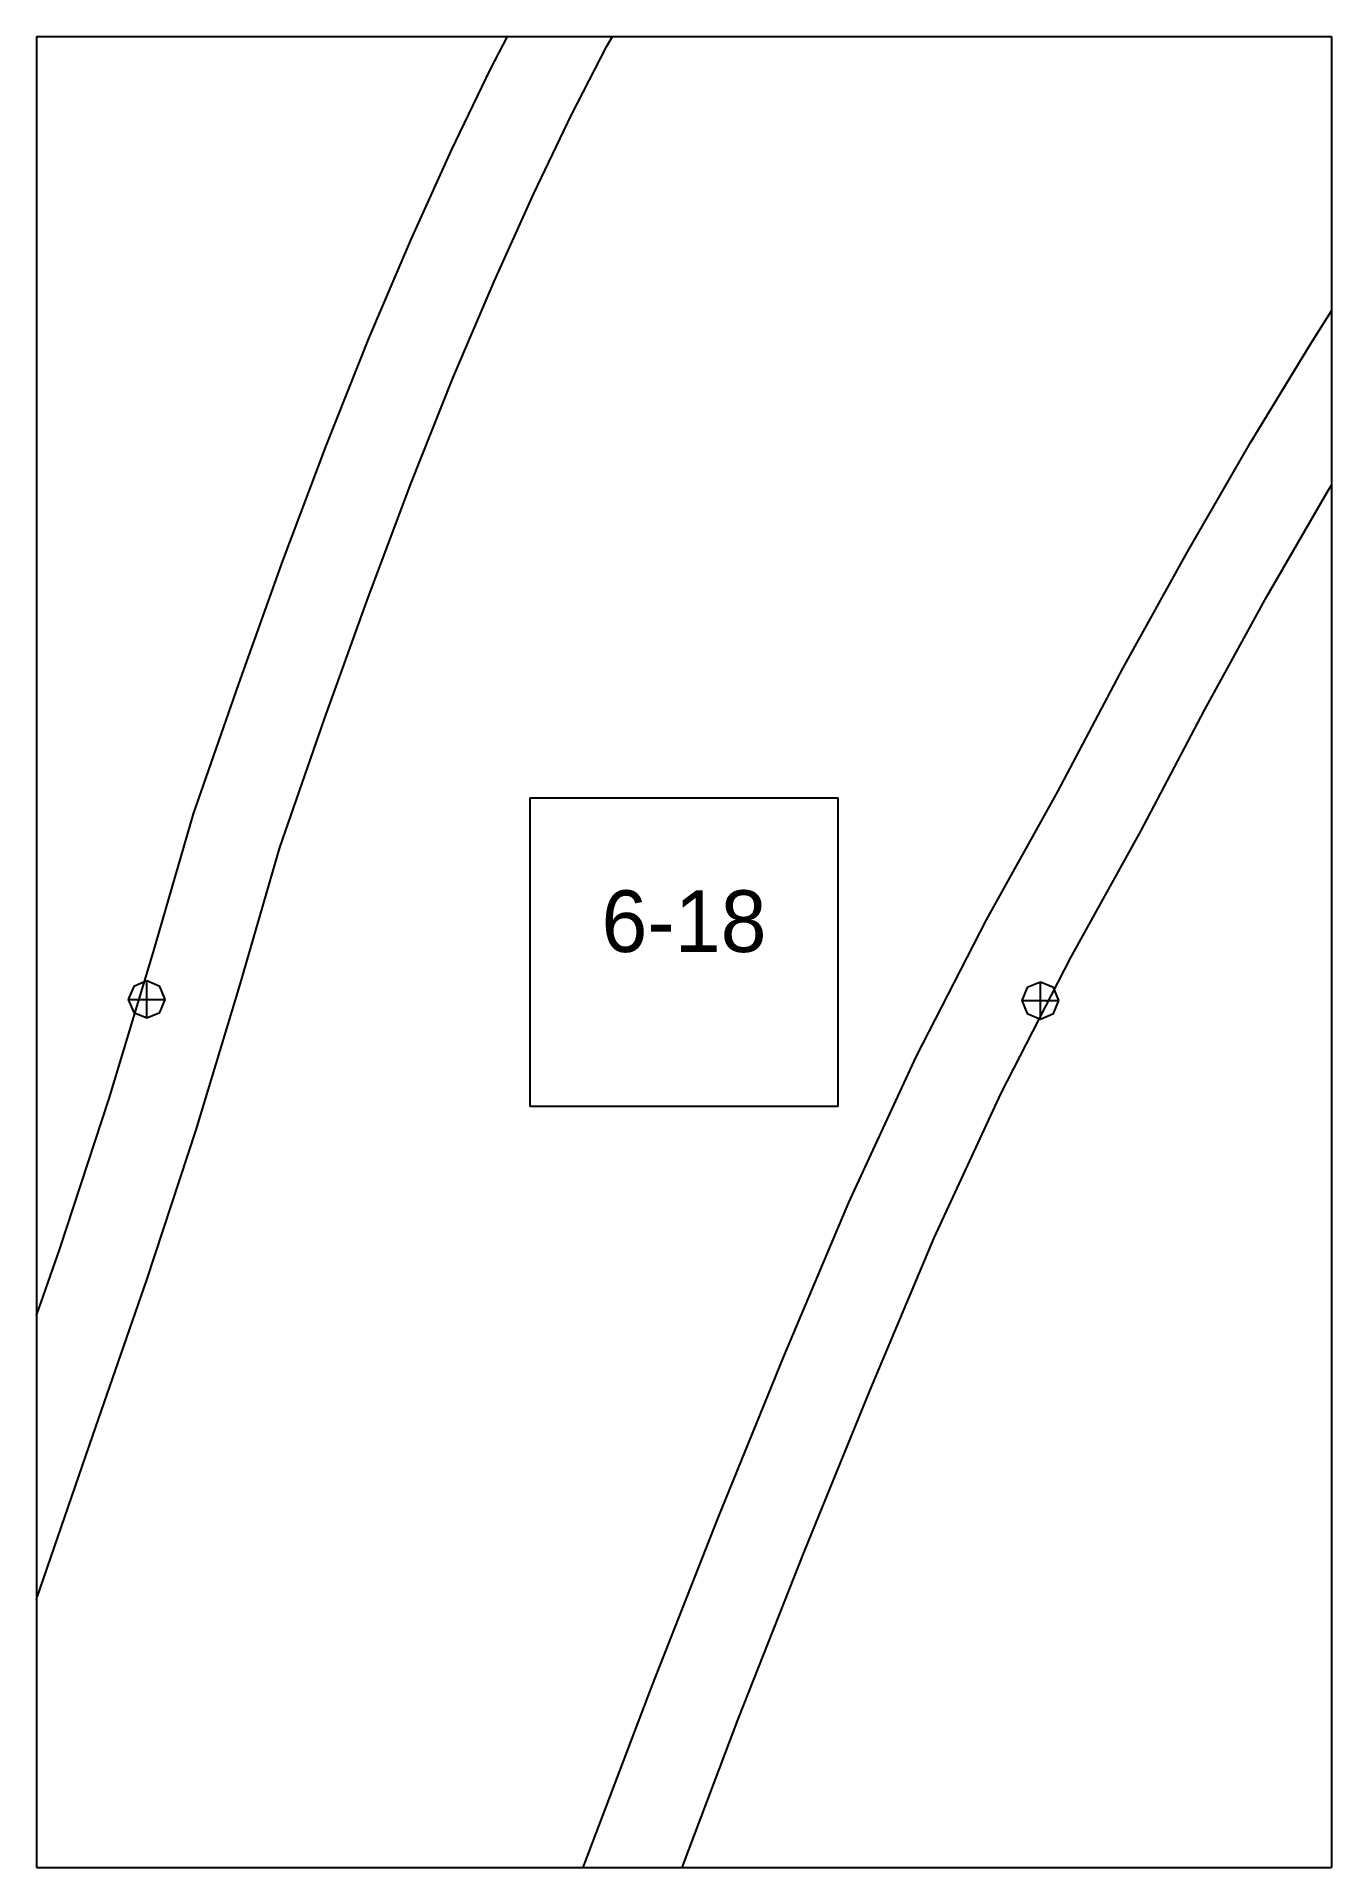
# Paper-space layout 'Plan 6-18' of a CAD drawing. Header units: metres, sheet in millimetres. Extents: x 0 to 210, y 0 to 297.
# The model-space entities are those that its viewports show. They can reach past a viewport. Long polylines and large blocks are cut down to what shows.
import ezdxf
from ezdxf.enums import TextEntityAlignment as Align

# ---------------------------------------------------------------- set-up
doc = ezdxf.new("R2010")
doc.units = ezdxf.units.M
for name, color, linetype in [('default', 7, 'Continuous'), ('TEXTLAYER', 7, 'Continuous'), ('VIEWPORTS', 7, 'Continuous')]:
    doc.layers.add(name, color=color, linetype=linetype)

msp = doc.modelspace()

# ---------------------------------------------------------------- linework, layer by layer
at = {"color": 9}
for p, q in [((3570, -1188), (3570, -1485)), ((3570, -1188), (3570, -1485)), ((3780, -1188), (3780, -1485)), ((3780, -1188), (3780, -1485)), ((3360, -1485), (3570, -1485)), ((3360, -1485), (3570, -1485)), ((3570, -1485), (3780, -1485)), ((3570, -1485), (3570, -1782)), ((3570, -1485), (3780, -1485)), ((3570, -1485), (3570, -1782)), ((3780, -1485), (3990, -1485)), ((3780, -1485), (3780, -1782)), ((3780, -1485), (3990, -1485)), ((3780, -1485), (3780, -1782)), ((3650, -1608.5), (3700, -1608.5)), ((3650, -1608.5), (3650, -1658.5)), ((3700, -1658.5), (3700, -1608.5)), ((3650, -1658.5), (3700, -1658.5)), ((3360, -1782), (3570, -1782)), ((3360, -1782), (3570, -1782)), ((3570, -1782), (3780, -1782)), ((3570, -1782), (3570, -2079)), ((3570, -1782), (3780, -1782)), ((3570, -1782), (3570, -2079)), ((3780, -1782), (3990, -1782)), ((3780, -1782), (3780, -2079)), ((3780, -1782), (3990, -1782)), ((3780, -1782), (3780, -2079))]:
    msp.add_line(p, q, dxfattribs=at)
at = {"layer": 'default', "color": 7, "linetype": 'Continuous'}
for p, q in [((3643.62, -1490.28), (3649.58, -1478.75)), ((3662.5, -1486.56), (3668.02, -1477.01)), ((3656.76, -1497.68), (3662.5, -1486.56)), ((3637.29, -1503.42), (3643.62, -1490.28)), ((3650.62, -1510.45), (3656.76, -1497.68)), ((3630.71, -1518), (3637.29, -1503.42)), ((3644.19, -1524.71), (3650.62, -1510.45)), ((3623.87, -1533.99), (3630.71, -1518)), ((3776.77, -1534.61), (3786.28, -1519.52)), ((3637.48, -1540.4), (3644.19, -1524.71)), ((3616.96, -1551.37), (3623.87, -1533.99)), ((3766.85, -1550.97), (3776.77, -1534.61)), ((3630.68, -1557.53), (3637.48, -1540.4)), ((3779.47, -1558.64), (3789.08, -1542.71)), ((3609.96, -1570.06), (3616.96, -1551.37)), ((3756.64, -1568.57), (3766.85, -1550.97)), ((3623.77, -1575.97), (3630.68, -1557.53)), ((3769.55, -1575.82), (3779.47, -1558.64)), ((3602.79, -1589.97), (3609.96, -1570.06)), ((3746.23, -1587.4), (3756.64, -1568.57)), ((3616.69, -1595.66), (3623.77, -1575.97)), ((3759.41, -1594.25), (3769.55, -1575.82)), ((3735.64, -1607.45), (3746.23, -1587.4)), ((3595.46, -1611.06), (3602.79, -1589.97)), ((3749.09, -1613.9), (3759.41, -1594.25)), ((3609.44, -1616.54), (3616.69, -1595.66)), ((3724.04, -1628.29), (3735.64, -1607.45)), ((3588.9, -1633.65), (3595.46, -1611.06)), ((3737.75, -1634.37), (3749.09, -1613.9)), ((3602.94, -1638.95), (3609.44, -1616.54)), ((3712.65, -1650.51), (3724.04, -1628.29)), ((3581.75, -1657.24), (3588.9, -1633.65)), ((3726.45, -1656.39), (3737.75, -1634.37)), ((3585.74, -1639.08), (3584.86, -1641.2)), ((3587.86, -1638.2), (3585.74, -1639.08)), ((3589.99, -1639.08), (3587.86, -1638.2)), ((3587.86, -1644.2), (3587.86, -1638.2)), ((3590.86, -1641.2), (3589.99, -1639.08)), ((3595.85, -1662.36), (3602.94, -1638.95)), ((3730.68, -1639.26), (3729.8, -1641.38)), ((3732.8, -1638.38), (3730.68, -1639.26)), ((3734.92, -1639.26), (3732.8, -1638.38)), ((3732.8, -1644.38), (3732.8, -1638.38)), ((3735.8, -1641.38), (3734.92, -1639.26)), ((3584.86, -1641.2), (3590.86, -1641.2)), ((3584.86, -1641.2), (3585.74, -1643.32)), ((3589.99, -1643.32), (3590.86, -1641.2)), ((3729.8, -1641.38), (3730.68, -1643.5)), ((3729.8, -1641.38), (3735.8, -1641.38)), ((3734.92, -1643.5), (3735.8, -1641.38)), ((3585.74, -1643.32), (3587.86, -1644.2)), ((3587.86, -1644.2), (3589.99, -1643.32)), ((3730.68, -1643.5), (3732.8, -1644.38)), ((3732.8, -1644.38), (3734.92, -1643.5)), ((3701.73, -1674.14), (3712.65, -1650.51)), ((3573.76, -1681.64), (3581.75, -1657.24)), ((3715.6, -1679.85), (3726.45, -1656.39)), ((3587.89, -1686.68), (3595.85, -1662.36)), ((3691.2, -1699.14), (3701.73, -1674.14)), ((3705.13, -1704.69), (3715.6, -1679.85)), ((3564.98, -1706.97), (3573.76, -1681.64)), ((3579.13, -1711.95), (3587.89, -1686.68)), ((3680.56, -1725.29), (3691.2, -1699.14)), ((3694.54, -1730.72), (3705.13, -1704.69)), ((3570.06, -1738.35), (3579.13, -1711.95)), ((3669.78, -1752.63), (3680.56, -1725.29)), ((3683.81, -1757.95), (3694.54, -1730.72)), ((3560.64, -1765.91), (3570.06, -1738.35)), ((3658.98, -1781.16), (3669.78, -1752.63)), ((3673.03, -1786.39), (3683.81, -1757.95)), ((3647.94, -1810.82), (3658.98, -1781.16))]:
    msp.add_line(p, q, dxfattribs=at)

# ---------------------------------------------------------------- texts
at = {"layer": 'TEXTLAYER', "color": 1}
msp.add_text('6-18', height=10, dxfattribs=at).set_placement((3675, -1633.5), align=Align.CENTER)

psp = doc.layouts.new('Plan 6-18')

# ---------------------------------------------------------------- viewports
at = {"layer": 'VIEWPORTS'}
psp.add_viewport(center=(105, 148.5), size=(210, 297), view_center_point=(3675, -1633.5), view_height=297, dxfattribs=at)

doc.saveas('drawing.dxf')
